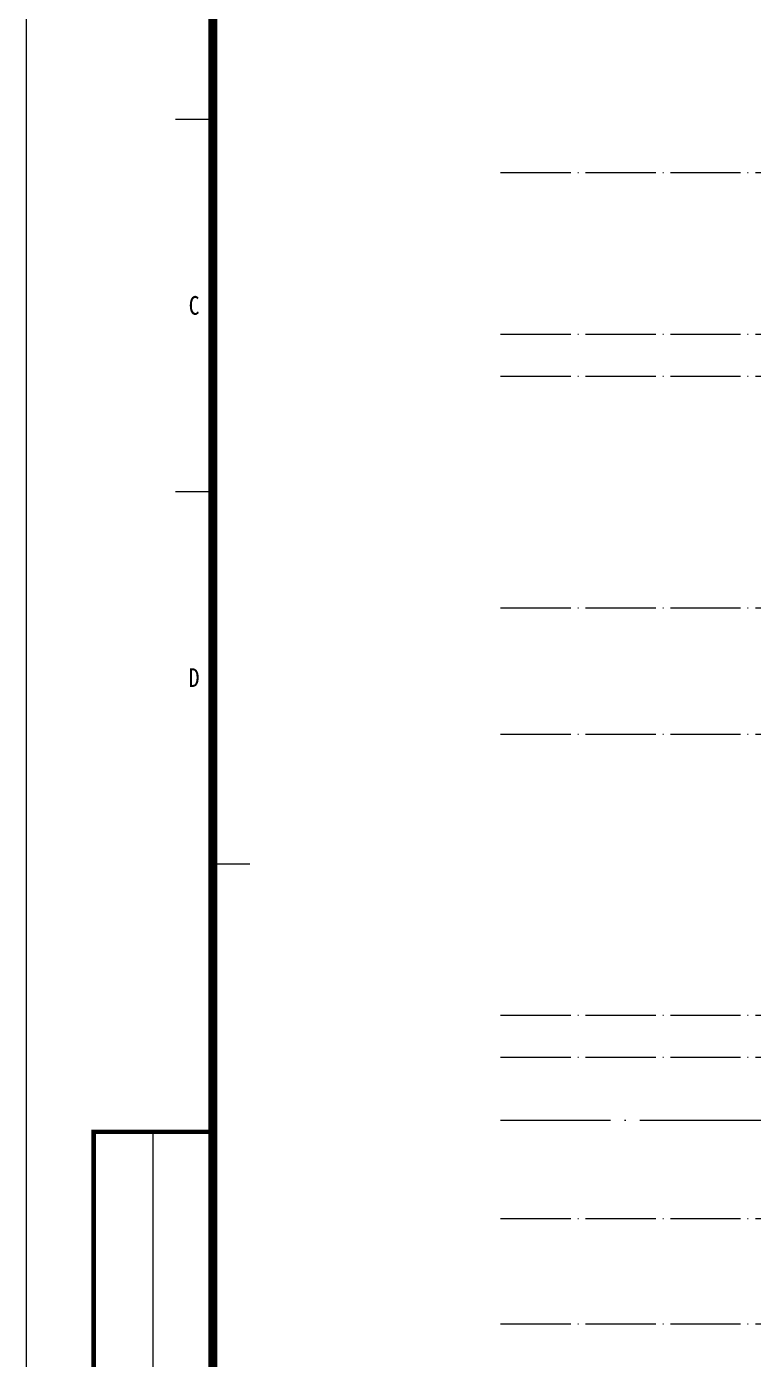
# Model space of a CAD drawing. Extents: x 5393441 to 5456441, y -1528218 to -1483673.
# Drawn here: x 5393441 to 5403798, y -1513004 to -1494020 of the extents above; entities that cross this region are included whole.
import ezdxf
from ezdxf.enums import TextEntityAlignment as Align

# ---------------------------------------------------------------- set-up
doc = ezdxf.new("R2010")
doc.units = 0
doc.header["$LTSCALE"] = 1000
doc.header["$MEASUREMENT"] = 0
doc.linetypes.add('DOTE', pattern=[2.42, 2, -0.2, 0.02, -0.2])
for name, color, linetype, lineweight in [('DOTE', 250, 'DOTE', 5), ('图框', 7, 'Continuous', 5), ('轮廓', 255, 'Continuous', 5)]:
    doc.layers.add(name, color=color, linetype=linetype, lineweight=lineweight)
doc.styles.add('TKZ1', font='SIMHEI.TTF', dxfattribs={"width": 0.7})

# ---------------------------------------------------------------- blocks, each defined once
blk = doc.blocks.new('tk')
at = {"layer": '图框'}
for p, q in [((1293373, 431746), (1293373, 473746)), ((1295373, 462746), (1295873, 462746)), ((1295373, 457746), (1295873, 457746)), ((1295873, 452746), (1296373, 452746)), ((1294273, 449146), (1295873, 449146)), ((1294273, 449146), (1295873, 449146)), ((1295073, 433546), (1295073, 449146))]:
    blk.add_line(p, q, dxfattribs=at)
at = {"layer": '图框', "const_width": 120}
blk.add_lwpolyline([(1351773, 472746), (1295873, 472746), (1295873, 432746), (1351773, 432746)], close=True, dxfattribs=at)
at = {"layer": '图框', "const_width": 60}
blk.add_lwpolyline([(1295873, 432746), (1294273, 432746), (1294273, 449146), (1295873, 449146)], dxfattribs=at)
at = {"layer": '图框', "style": 'TKZ1', "width": 0.85}
for s, p in [('C', (1295623, 460246)), ('D', (1295623, 455246))]:
    blk.add_text(s, height=250, dxfattribs=at).set_placement(p, align=Align.MIDDLE)

msp = doc.modelspace()

# ---------------------------------------------------------------- linework, layer by layer
at = {"layer": 'DOTE', "linetype": 'DOTE', "ltscale": 0.5}
for p, q in [((5400196, -1496100), (5421641, -1496100)), ((5400196, -1498400), (5413341, -1498400)), ((5400196, -1499000), (5407541, -1499000)), ((5400196, -1502300), (5407541, -1502300)), ((5400196, -1504100), (5407441, -1504100)), ((5400196, -1508100), (5407441, -1508100)), ((5400196, -1508700), (5406141, -1508700)), ((5400196, -1511000), (5415341, -1511000)), ((5400196, -1512500), (5421641, -1512500))]:
    msp.add_line(p, q, dxfattribs=at)
at = {"layer": 'DOTE'}
msp.add_line((5411441, -1509600), (5400196, -1509600), dxfattribs=at)

# ---------------------------------------------------------------- block references
at = {"layer": '轮廓', "xscale": 1.060606060549617, "yscale": 1.060606060316786, "zscale": 1.060606060196864}
msp.add_blockref('tk', (4021682, -1986130), dxfattribs=at)

doc.saveas('drawing.dxf')
